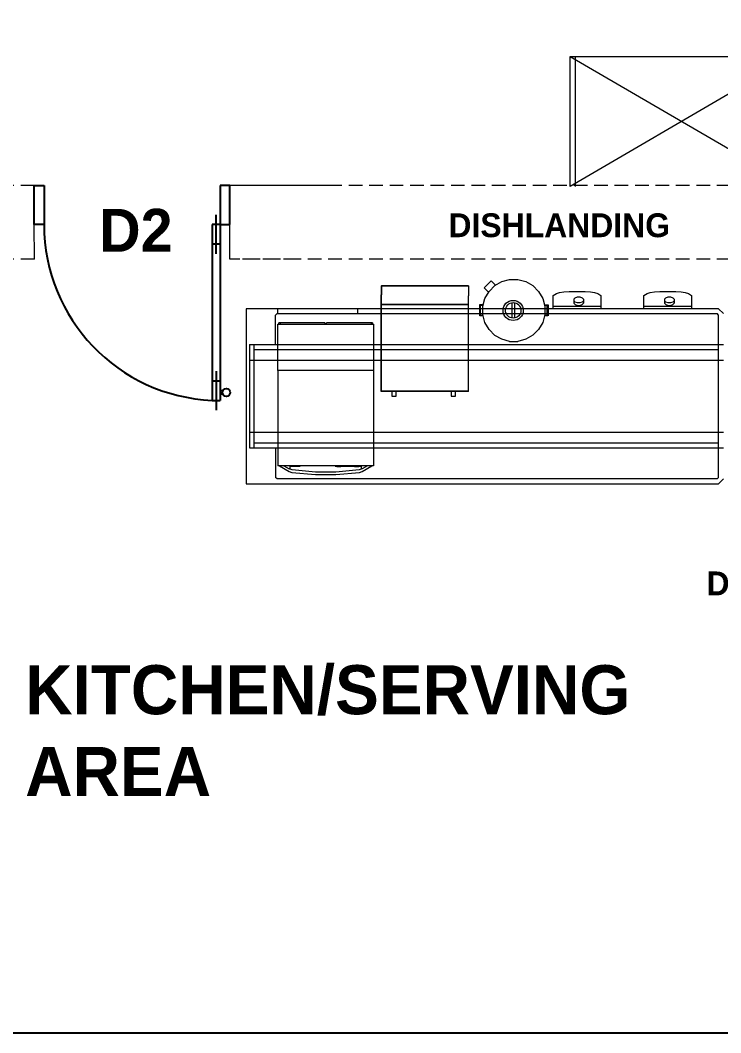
# Model space of a CAD drawing. Header units: inches. Extents: x 484217 to 497210, y -26946 to -21493.
# Drawn here: x 494088.4 to 494216.8, y -26432.8 to -26247.1 of the extents above; entities that cross this region are included whole.
import ezdxf

# ---------------------------------------------------------------- set-up
doc = ezdxf.new("R2010")
doc.units = ezdxf.units.IN
doc.header["$LTSCALE"] = 20
doc.header["$MEASUREMENT"] = 0
doc.linetypes.add('AUSGEZOGEN', pattern=[0])
doc.linetypes.add('HIDDEN2', pattern=[0.1875, 0.125, -0.0625])
for name, color, linetype in [('A-Door', 1, 'Continuous'), ('A-GLASS', 4, 'Continuous'), ('A-WALL', 7, 'Continuous'), ('I-DOORS', 104, 'Continuous'), ('K3-TEXT', 167, 'AUSGEZOGEN')]:
    doc.layers.add(name, color=color, linetype=linetype)
for name, color, linetype, lineweight in [('A-furniture', 50, 'Continuous', 9), ('I-ANNO-TEXT', 7, 'Continuous', 18), ('TC-EQUIPMENT', 251, 'Continuous', 5)]:
    doc.layers.add(name, color=color, linetype=linetype, lineweight=lineweight)
doc.styles.add('MICRO', font='')
doc.styles.get("Standard").update_dxf_attribs({"font": ''})
doc.styles.get('MICRO').set_extended_font_data('MicrogrammaSSi', bold=True)
doc.styles.get('Standard').set_extended_font_data('MicrogrammaSSi', bold=True)

# ---------------------------------------------------------------- blocks, each defined once
blk = doc.blocks.new('2D-L100')
at = {"layer": 'A-Door'}
for p, q in [((0.07, 0.9491), (0.07, 1.1491)), ((0.09, 1.0991), (0.05, 1.0991)), ((0.05, 0.2), (0.05, 1.0991)), ((0.09, 0.2), (0.09, 1.0991)), ((0.0379, 1.0671), (0.05, 1.0671)), ((0.0379, 1.051), (0.05, 1.051)), ((0.09, 0.9991), (0.05, 0.9991)), ((0.07, 0.35), (0.07, 0.15)), ((0.05, 0.3), (0.09, 0.3)), ((0.05, 0.2), (0, 0.2)), ((0, 0.2), (0, 0)), ((0.05, 0.2), (0.09, 0.2)), ((0.05, 0), (0.05, 0.2)), ((0.95, 0.2), (1, 0.2)), ((0.95, 0), (0.95, 0.2)), ((1, 0.2), (1, 0)), ((0, 0), (0.05, 0)), ((1, 0), (0.95, 0))]:
    blk.add_line(p, q, dxfattribs=at)
blk.add_circle((0.0178, 1.059), 0.02, dxfattribs=at)
blk.add_arc((0.05, 0.2), 0.9, 0, 87.4527, dxfattribs=at)

msp = doc.modelspace()

# ---------------------------------------------------------------- linework, layer by layer
at = {"layer": 'A-furniture', "linetype": 'HIDDEN2'}
for points, elevation in [([(494090.97, -26277.4), (493740.76, -26277.4)], 7.62), ([(494090.97, -26277.4), (493918.54, -26277.4)], 3.81), ([(494323.62, -26277.4), (494126.81, -26277.4)], 3.81), ([(494145.84, -26277.4), (494126.81, -26277.4)], 7.62), ([(494090.97, -26290.9), (493740.79, -26290.9)], 3.81), ([(494090.97, -26290.9), (493925.29, -26290.9)], 3.81), ([(494323.62, -26290.9), (494126.81, -26290.9)], 3.81), ([(494139.12, -26290.9), (494126.81, -26290.9)], 3.81), ([(494170.6, -26304.4), (494170.55, -26304.4)], 6.93)]:
    msp.add_lwpolyline(points, dxfattribs=dict(at, elevation=elevation))
at = {"layer": 'A-GLASS', "color": 4}
msp.add_arc((493738.76, -25936.16, 0.69), 385.7, 297.7822, 76.8168, dxfattribs=at)
at = {"layer": 'A-WALL'}
msp.add_line((494074.18, -26432.85, 6.93), (494359.54, -26432.85, 6.93), dxfattribs=at)
at = {"layer": 'TC-EQUIPMENT'}
for p, q in [((494189.2, -26253.7, 6.93), (494230.12, -26253.7, 6.93)), ((494189.2, -26277.57, 6.93), (494189.2, -26253.7, 6.93)), ((494230.12, -26253.7, 6.93), (494189.2, -26277.57, 6.93)), ((494189.2, -26253.7, 6.93), (494230.12, -26277.57, 6.93)), ((494190.22, -26277.57, 6.93), (494190.22, -26253.7, 6.93)), ((494090.97, -26290.9, 3.81), (494090.95, -26284.58, 3.81)), ((494126.81, -26290.9, 3.81), (494126.81, -26284.58, 3.81)), ((494154.56, -26295.8, 3.81), (494154.56, -26297.44, 3.81)), ((494154.56, -26295.8, 3.81), (494154.62, -26295.8, 3.81)), ((494154.62, -26295.8, 3.81), (494154.62, -26297.44, 3.81)), ((494154.62, -26295.8, 3.81), (494170.6, -26295.8, 3.81)), ((494170.55, -26295.82, 3.81), (494154.62, -26295.82, 3.81)), ((494170.55, -26295.81, 3.81), (494170.55, -26297.61, 3.81)), ((494170.55, -26295.81, 3.81), (494170.6, -26295.81, 3.81)), ((494170.6, -26295.81, 3.81), (494170.6, -26297.61, 3.81)), ((494173.46, -26296.15, 3.81), (494174.72, -26294.89, 3.81)), ((494174.34, -26296.83, 3.81), (494175.43, -26295.77, 3.81)), ((494174.72, -26294.89, 3.81), (494175.53, -26295.71, 3.81)), ((494175.43, -26295.77, 3.81), (494176.66, -26295.03, 3.81)), ((494176.66, -26295.03, 3.81), (494178.12, -26294.63, 3.81)), ((494178.12, -26294.63, 3.81), (494179.65, -26294.63, 3.81)), ((494179.65, -26294.63, 3.81), (494181.09, -26295.03, 3.81)), ((494181.09, -26295.03, 3.81), (494182.35, -26295.74, 3.81)), ((494182.35, -26295.74, 3.81), (494183.44, -26296.83, 3.81)), ((494154.62, -26296.9, 3.81), (494154.56, -26296.9, 3.81)), ((494154.56, -26315.2, 3.81), (494154.56, -26297.44, 3.81)), ((494154.62, -26315.14, 3.81), (494154.62, -26297.44, 3.81)), ((494170.6, -26296.91, 3.81), (494170.55, -26296.91, 3.81)), ((494170.55, -26315.14, 3.81), (494170.55, -26297.61, 3.81)), ((494170.6, -26315.2, 3.81), (494170.6, -26297.61, 3.81)), ((494174.27, -26296.95, 3.81), (494173.46, -26296.15, 3.81)), ((494173.6, -26298.12, 3.81), (494174.34, -26296.83, 3.81)), ((494183.44, -26296.83, 3.81), (494184.18, -26298.12, 3.81)), ((494186.12, -26297.55, 3.81), (494186.7, -26297.19, 3.81)), ((494186.12, -26300.03, 3.81), (494186.12, -26297.55, 3.81)), ((494186.7, -26297.19, 3.81), (494187.28, -26297.01, 3.81)), ((494187.28, -26297.01, 3.81), (494188.06, -26296.88, 3.81)), ((494188.06, -26296.88, 3.81), (494189.03, -26296.82, 3.81)), ((494189.03, -26296.82, 3.81), (494191.95, -26296.82, 3.81)), ((494191.95, -26296.82, 3.81), (494192.92, -26296.88, 3.81)), ((494192.92, -26296.88, 3.81), (494193.7, -26297.01, 3.81)), ((494193.7, -26297.01, 3.81), (494194.28, -26297.19, 3.81)), ((494194.28, -26297.19, 3.81), (494194.87, -26297.55, 3.81)), ((494194.87, -26297.55, 3.81), (494194.87, -26300.03, 3.81)), ((494202.74, -26297.55, 3.81), (494203.33, -26297.19, 3.81)), ((494202.74, -26300.03, 3.81), (494202.74, -26297.55, 3.81)), ((494203.33, -26297.19, 3.81), (494203.91, -26297.01, 3.81)), ((494203.91, -26297.01, 3.81), (494204.69, -26296.88, 3.81)), ((494204.69, -26296.88, 3.81), (494205.66, -26296.82, 3.81)), ((494205.66, -26296.82, 3.81), (494208.58, -26296.82, 3.81)), ((494208.58, -26296.82, 3.81), (494209.55, -26296.88, 3.81)), ((494209.55, -26296.88, 3.81), (494210.33, -26297.01, 3.81)), ((494210.33, -26297.01, 3.81), (494210.91, -26297.19, 3.81)), ((494210.91, -26297.19, 3.81), (494211.49, -26297.55, 3.81)), ((494211.49, -26297.55, 3.81), (494211.49, -26300.03, 3.81)), ((494154.56, -26299.2, 3.81), (494154.62, -26299.2, 3.81)), ((494154.56, -26299.21, 3.81), (494170.6, -26299.21, 3.81)), ((494154.62, -26299.15, 3.81), (494170.55, -26299.15, 3.81)), ((494172.62, -26299.27, 3.81), (494172.79, -26299.42, 3.81)), ((494173.28, -26299.27, 3.81), (494172.62, -26299.27, 3.81)), ((494172.62, -26299.27, 3.81), (494172.62, -26301.34, 3.81)), ((494172.62, -26299.27, 3.81), (494172.76, -26299.42, 3.81)), ((494172.76, -26301.2, 3.81), (494172.76, -26299.42, 3.81)), ((494173.24, -26299.42, 3.81), (494172.79, -26299.42, 3.81)), ((494173.2, -26299.55, 3.81), (494173.6, -26298.12, 3.81)), ((494173.2, -26301.09, 3.81), (494173.2, -26299.55, 3.81)), ((494178.59, -26301.73, 3.81), (494178.59, -26298.89, 3.81)), ((494179.01, -26298.89, 3.81), (494179.01, -26301.73, 3.81)), ((494184.18, -26298.12, 3.81), (494184.58, -26299.55, 3.81)), ((494184.5, -26299.27, 3.81), (494185.16, -26299.27, 3.81)), ((494185.01, -26299.42, 3.81), (494184.54, -26299.42, 3.81)), ((494184.58, -26299.55, 3.81), (494184.58, -26301.09, 3.81)), ((494185.01, -26299.42, 3.81), (494185.16, -26299.27, 3.81)), ((494185.01, -26301.2, 3.81), (494185.01, -26299.42, 3.81)), ((494185.16, -26299.27, 3.81), (494185.16, -26301.34, 3.81)), ((494189.91, -26298.24, 3.81), (494190.14, -26297.99, 3.81)), ((494189.91, -26298.24, 3.81), (494189.91, -26298.98, 3.81)), ((494190.14, -26298.8, 3.81), (494189.91, -26298.53, 3.81)), ((494190.14, -26299.25, 3.81), (494189.91, -26298.98, 3.81)), ((494190.14, -26297.99, 3.81), (494190.56, -26297.84, 3.81)), ((494190.56, -26298.94, 3.81), (494190.14, -26298.8, 3.81)), ((494190.14, -26299.25, 3.81), (494190.56, -26299.39, 3.81)), ((494190.56, -26297.84, 3.81), (494191.01, -26297.84, 3.81)), ((494191.01, -26298.94, 3.81), (494190.56, -26298.94, 3.81)), ((494190.56, -26299.39, 3.81), (494191.01, -26299.39, 3.81)), ((494191.01, -26297.84, 3.81), (494191.43, -26297.99, 3.81)), ((494191.43, -26298.8, 3.81), (494191.01, -26298.94, 3.81)), ((494191.01, -26299.39, 3.81), (494191.43, -26299.25, 3.81)), ((494191.43, -26297.99, 3.81), (494191.66, -26298.24, 3.81)), ((494191.66, -26298.53, 3.81), (494191.43, -26298.8, 3.81)), ((494191.43, -26299.25, 3.81), (494191.66, -26298.98, 3.81)), ((494191.66, -26298.24, 3.81), (494191.66, -26298.98, 3.81)), ((494206.54, -26298.24, 3.81), (494206.76, -26297.99, 3.81)), ((494206.54, -26298.24, 3.81), (494206.54, -26298.98, 3.81)), ((494206.76, -26298.8, 3.81), (494206.54, -26298.53, 3.81)), ((494206.76, -26299.25, 3.81), (494206.54, -26298.98, 3.81)), ((494206.76, -26297.99, 3.81), (494207.18, -26297.84, 3.81)), ((494207.18, -26298.94, 3.81), (494206.76, -26298.8, 3.81)), ((494206.76, -26299.25, 3.81), (494207.18, -26299.39, 3.81)), ((494207.18, -26297.84, 3.81), (494207.64, -26297.84, 3.81)), ((494207.64, -26298.94, 3.81), (494207.18, -26298.94, 3.81)), ((494207.18, -26299.39, 3.81), (494207.64, -26299.39, 3.81)), ((494207.64, -26297.84, 3.81), (494208.06, -26297.99, 3.81)), ((494208.06, -26298.8, 3.81), (494207.64, -26298.94, 3.81)), ((494207.64, -26299.39, 3.81), (494208.06, -26299.25, 3.81)), ((494208.06, -26297.99, 3.81), (494208.29, -26298.24, 3.81)), ((494208.29, -26298.53, 3.81), (494208.06, -26298.8, 3.81)), ((494208.06, -26299.25, 3.81), (494208.29, -26298.98, 3.81)), ((494208.29, -26298.24, 3.81), (494208.29, -26298.98, 3.81)), ((494216.45, -26300.03, 3.81), (494129.81, -26300.03, 3.81)), ((494129.81, -26300.03, 3.81), (494129.81, -26323.37, 3.81)), ((494135.21, -26301.2, 3.81), (494135.5, -26300.9, 3.81)), ((494135.21, -26306.59, 3.81), (494135.21, -26301.2, 3.81)), ((494135.5, -26300.9, 3.81), (494216.16, -26300.9, 3.81)), ((494135.62, -26300.9, 3.81), (494135.62, -26300.03, 3.81)), ((494150.21, -26300.03, 3.81), (494150.21, -26300.9, 3.81)), ((494172.76, -26301.2, 3.81), (494172.62, -26301.34, 3.81)), ((494173.26, -26301.31, 3.81), (494172.65, -26301.31, 3.81)), ((494172.76, -26301.2, 3.81), (494172.79, -26301.17, 3.81)), ((494172.79, -26301.17, 3.81), (494173.22, -26301.17, 3.81)), ((494173.6, -26302.52, 3.81), (494173.2, -26301.09, 3.81)), ((494184.58, -26301.09, 3.81), (494184.18, -26302.52, 3.81)), ((494185.13, -26301.31, 3.81), (494184.51, -26301.31, 3.81)), ((494184.56, -26301.17, 3.81), (494185.01, -26301.17, 3.81)), ((494185.16, -26301.34, 3.81), (494185.01, -26301.2, 3.81)), ((494194.87, -26299.58, 3.81), (494186.12, -26299.58, 3.81)), ((494194.87, -26300.03, 3.81), (494186.12, -26300.03, 3.81)), ((494211.49, -26299.58, 3.81), (494202.74, -26299.58, 3.81)), ((494211.49, -26300.03, 3.81), (494202.74, -26300.03, 3.81)), ((494216.45, -26301.2, 3.81), (494216.16, -26300.9, 3.81)), ((494216.45, -26300.03, 3.81), (494217.33, -26300.9, 3.81)), ((494216.45, -26330.95, 3.81), (494216.45, -26301.2, 3.81)), ((494135.64, -26302.86, 3.81), (494153.14, -26302.86, 3.81)), ((494135.64, -26311.32, 3.81), (494135.64, -26302.86, 3.81)), ((494144.24, -26302.57, 3.81), (494135.78, -26302.57, 3.81)), ((494135.78, -26302.86, 3.81), (494135.78, -26302.57, 3.81)), ((494136.07, -26302.86, 3.81), (494136.07, -26302.57, 3.81)), ((494144.24, -26302.57, 3.81), (494144.24, -26302.86, 3.81)), ((494152.99, -26302.57, 3.81), (494144.53, -26302.57, 3.81)), ((494144.53, -26302.86, 3.81), (494144.53, -26302.57, 3.81)), ((494152.7, -26302.57, 3.81), (494152.7, -26302.86, 3.81)), ((494152.99, -26302.57, 3.81), (494152.99, -26302.86, 3.81)), ((494153.14, -26302.86, 3.81), (494153.14, -26311.32, 3.81)), ((494174.34, -26303.81, 3.81), (494173.6, -26302.52, 3.81)), ((494184.18, -26302.52, 3.81), (494183.44, -26303.81, 3.81)), ((494175.43, -26304.89, 3.81), (494174.34, -26303.81, 3.81)), ((494176.69, -26305.61, 3.81), (494175.43, -26304.89, 3.81)), ((494182.35, -26304.87, 3.81), (494181.11, -26305.61, 3.81)), ((494183.44, -26303.81, 3.81), (494182.35, -26304.87, 3.81)), ((494130.4, -26306.59, 3.81), (494217.33, -26306.59, 3.81)), ((494130.4, -26306.59, 3.81), (494130.4, -26325.55, 3.81)), ((494131.27, -26325.55, 3.81), (494131.27, -26306.59, 3.81)), ((494178.12, -26306.01, 3.81), (494176.69, -26305.61, 3.81)), ((494178.12, -26306.01, 3.81), (494179.65, -26306.01, 3.81)), ((494181.11, -26305.61, 3.81), (494179.65, -26306.01, 3.81)), ((494131.27, -26307.47, 3.81), (494216.45, -26307.47, 3.81)), ((494217.33, -26309.51, 3.81), (494130.4, -26309.51, 3.81)), ((494135.63, -26311.33, 3.81), (494135.63, -26328.83, 3.81)), ((494153.13, -26311.33, 3.81), (494135.63, -26311.33, 3.81)), ((494153.14, -26311.32, 3.81), (494135.64, -26311.32, 3.81)), ((494153.13, -26311.33, 3.81), (494153.13, -26328.83, 3.81)), ((494170.6, -26315.14, 3.81), (494154.56, -26315.14, 3.81)), ((494170.6, -26315.2, 3.81), (494154.56, -26315.2, 3.81)), ((494156.51, -26315.2, 3.81), (494156.51, -26316.07, 3.81)), ((494156.51, -26316.07, 3.81), (494157.33, -26316.07, 3.81)), ((494157.33, -26316.07, 3.81), (494157.33, -26315.2, 3.81)), ((494167.37, -26315.2, 3.81), (494167.37, -26316.07, 3.81)), ((494167.37, -26316.07, 3.81), (494168.21, -26316.07, 3.81)), ((494168.21, -26316.07, 3.81), (494168.21, -26315.2, 3.81)), ((494129.81, -26323.37, 3.81), (494129.81, -26332.12, 3.81)), ((494130.4, -26322.64, 3.81), (494217.33, -26322.64, 3.81)), ((494130.4, -26325.55, 3.81), (494217.33, -26325.55, 3.81)), ((494216.45, -26324.68, 3.81), (494131.27, -26324.68, 3.81)), ((494135.21, -26325.55, 3.81), (494135.21, -26330.95, 3.81)), ((494153.13, -26328.83, 3.81), (494135.63, -26328.83, 3.81)), ((494135.92, -26328.83, 3.81), (494137.7, -26329.85, 3.81)), ((494136.71, -26328.83, 3.81), (494137.7, -26329.39, 3.81)), ((494137.84, -26328.83, 3.81), (494137.84, -26329.41, 3.81)), ((494137.84, -26328.89, 3.81), (494139.71, -26328.89, 3.81)), ((494139.71, -26328.83, 3.81), (494139.71, -26328.89, 3.81)), ((494146.13, -26328.89, 3.81), (494146.13, -26328.83, 3.81)), ((494146.13, -26328.89, 3.81), (494150.91, -26328.89, 3.81)), ((494146.42, -26328.98, 3.81), (494146.42, -26328.89, 3.81)), ((494146.42, -26328.98, 3.81), (494147.15, -26328.98, 3.81)), ((494146.54, -26329.04, 3.81), (494146.54, -26328.98, 3.81)), ((494147.03, -26329.04, 3.81), (494146.54, -26329.04, 3.81)), ((494147.03, -26328.98, 3.81), (494147.03, -26329.04, 3.81)), ((494147.15, -26328.89, 3.81), (494147.15, -26328.98, 3.81)), ((494147.59, -26328.95, 3.81), (494147.59, -26328.89, 3.81)), ((494148.9, -26328.95, 3.81), (494147.59, -26328.95, 3.81)), ((494148.9, -26328.89, 3.81), (494148.9, -26328.95, 3.81)), ((494149.66, -26328.89, 3.81), (494149.66, -26328.95, 3.81)), ((494149.66, -26328.95, 3.81), (494150.45, -26328.95, 3.81)), ((494149.92, -26328.89, 3.81), (494149.92, -26328.95, 3.81)), ((494150.18, -26328.95, 3.81), (494150.18, -26328.89, 3.81)), ((494150.91, -26328.83, 3.81), (494150.91, -26329.41, 3.81)), ((494151.06, -26329.85, 3.81), (494152.84, -26328.83, 3.81)), ((494152.05, -26328.83, 3.81), (494151.06, -26329.39, 3.81)), ((494135.5, -26331.24, 3.81), (494135.21, -26330.95, 3.81)), ((494138.25, -26329.59, 3.81), (494137.7, -26329.39, 3.81)), ((494137.7, -26329.85, 3.81), (494138.19, -26330.03, 3.81)), ((494137.81, -26329.41, 3.81), (494137.84, -26329.41, 3.81)), ((494138.19, -26330.03, 3.81), (494142.51, -26330.41, 3.81)), ((494142.51, -26329.97, 3.81), (494138.25, -26329.59, 3.81)), ((494146.25, -26329.97, 3.81), (494142.51, -26329.97, 3.81)), ((494142.51, -26330.41, 3.81), (494146.25, -26330.41, 3.81)), ((494150.5, -26329.59, 3.81), (494146.25, -26329.97, 3.81)), ((494146.25, -26330.41, 3.81), (494150.56, -26330.03, 3.81)), ((494151.06, -26329.39, 3.81), (494150.5, -26329.59, 3.81)), ((494150.56, -26330.03, 3.81), (494151.06, -26329.85, 3.81)), ((494150.94, -26329.41, 3.81), (494150.91, -26329.41, 3.81)), ((494216.45, -26330.95, 3.81), (494216.16, -26331.24, 3.81)), ((494129.81, -26332.12, 3.81), (494216.45, -26332.12, 3.81)), ((494216.16, -26331.24, 3.81), (494135.5, -26331.24, 3.81)), ((494217.33, -26331.24, 3.81), (494216.45, -26332.12, 3.81))]:
    msp.add_line(p, q, dxfattribs=at)
for centre, radius in [((494178.76, -26300.32, 3.81), 1.85), ((494178.78, -26300.31, 3.81), 1.42)]:
    msp.add_circle(centre, radius, dxfattribs=at)

# ---------------------------------------------------------------- block references
at = {"layer": 'I-DOORS', "xscale": 35.86783878585395, "yscale": 35.86783878585395, "zscale": 35.86783878585395, "rotation": 180}
msp.add_blockref('2D-L100', (494126.81, -26277.4, 3.81), dxfattribs=at)

# ---------------------------------------------------------------- texts
at = {"insert": (494089.27, -26365.41), "char_height": 9, "attachment_point": 1}
msp.add_mtext_dynamic_manual_height_columns('{\\fBahnschrift Light|b1|i0|c0|p34;KITCHEN/SERVING\\PAREA}', width=7.4099, gutter_width=1.5, heights=[0], dxfattribs=at)
at = {"layer": 'I-ANNO-TEXT', "insert": (494102.84, -26281.68, 6.93), "char_height": 7.875, "attachment_point": 1, "style": 'MICRO'}
msp.add_mtext_dynamic_manual_height_columns('{\\fBahnschrift Light|b1|i0|c0|p34;D2}', width=7.4099, gutter_width=1.5, heights=[0], dxfattribs=at)
at = {"layer": 'K3-TEXT'}
for s, p in [('DISHLANDING', (494166.9, -26286.88, 3.81)), ('DISH-/GLASSWASH', (494214.22, -26352.59, 3.81))]:
    msp.add_text(s, height=4.3758, dxfattribs=at).set_placement(p)

doc.saveas('drawing.dxf')
